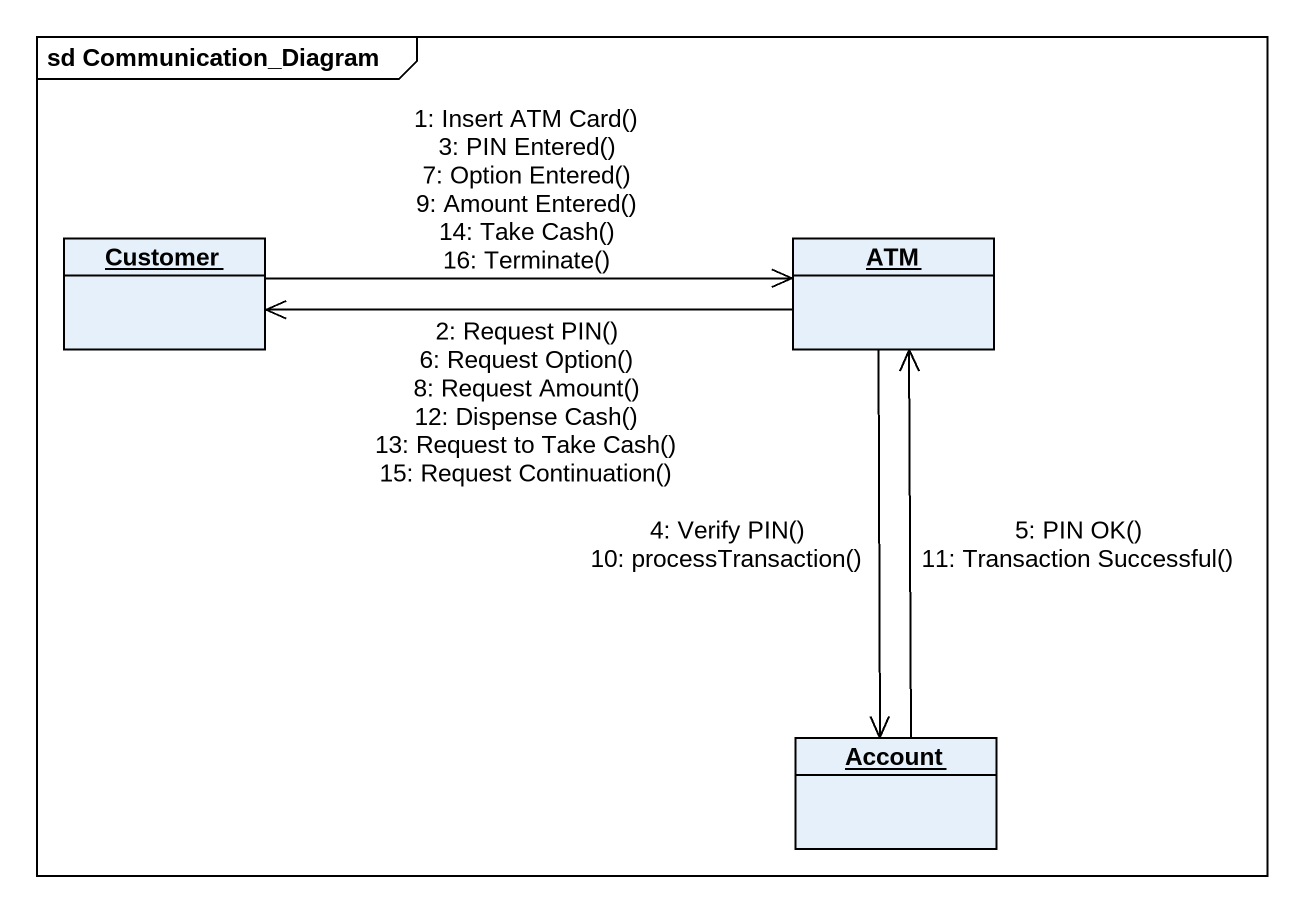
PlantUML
@startuml
mainframe sd Communication_Diagram
hide circle
hide empty members
object Customer
object ATM
object Account
Customer -right-> ATM : 1: Insert ATM Card()\n3: PIN Entered()\n7: Option Entered()\n9: Amount Entered()\n14: Take Cash()\n16: Terminate()
ATM -left-> Customer : 2: Request PIN()\n6: Request Option()\n8: Request Amount()\n12: Dispense Cash()\n13: Request to Take Cash()\n15: Request Continuation()
ATM --> Account : 4: Verify PIN()\n10: processTransaction()
Account -up-> ATM : 5: PIN OK()\n11: Transaction Successful()
@enduml
